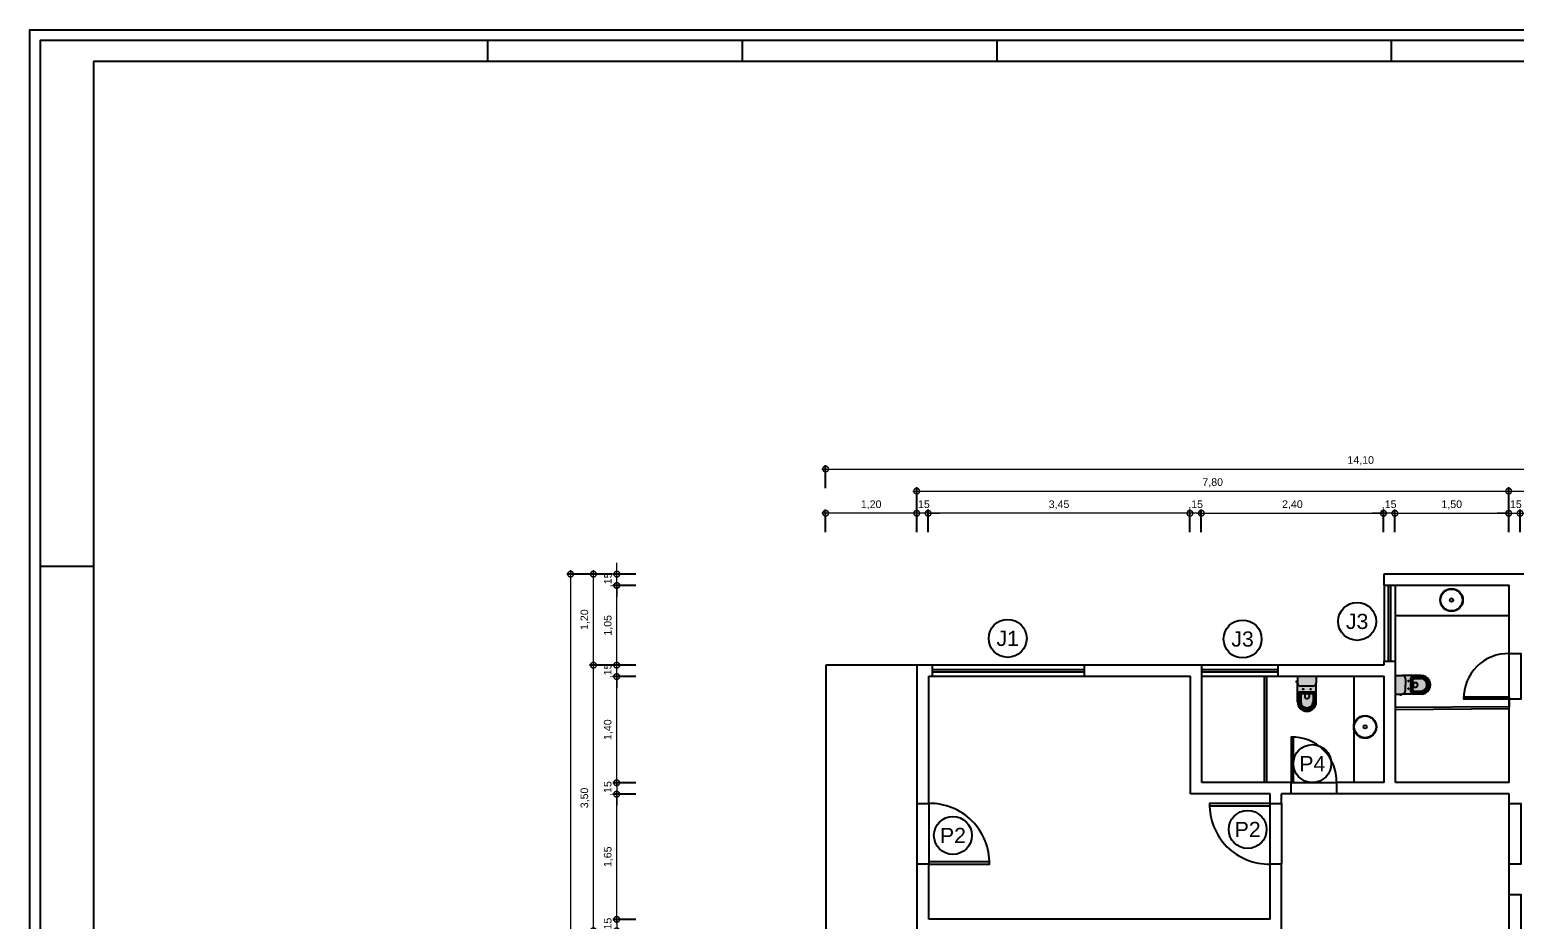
# Model space of a CAD drawing. Header units: metres. Extents: x 152 to 331, y 81 to 179.
# Drawn here: x 153.41 to 172.98, y 127.75 to 139.48 of the extents above; entities that cross this region are included whole.
import ezdxf
from ezdxf.enums import TextEntityAlignment as Align

# ---------------------------------------------------------------- set-up
doc = ezdxf.new("R2010")
doc.units = ezdxf.units.M
doc.header["$LTSCALE"] = 0.25
doc.linetypes.add('DIVIDE', pattern=[31.75, 12.7, -6.35, 0, -6.35, 0, -6.35])
doc.linetypes.add('DIVIDEX2', pattern=[63.5, 25.4, -12.7, 0, -12.7, 0, -12.7])
doc.layers.add('0_MRG_AUX', color=7, linetype='Continuous', true_color=0xecbcd1, plot=False)
for name, color, linetype in [('ARQ_ALV CT', 5, 'Continuous'), ('ARQ_ALV VS', 2, 'Continuous'), ('ARQ_ESQ CT', 30, 'Continuous'), ('ARQ_PISO', 1, 'Continuous'), ('ARQ_PROJ SUP', 1, 'DIVIDE'), ('ARQ_SAN 01', 1, 'Continuous'), ('ARQ_SAN 02', 2, 'Continuous'), ('MRG_EXTERNA', 1, 'Continuous'), ('MRG_INTERNA', 2, 'Continuous'), ('SIMB_01', 1, 'Continuous'), ('SIMB_02', 2, 'Continuous'), ('SIMB_TXT', 1, 'Continuous')]:
    doc.layers.add(name, color=color, linetype=linetype)
doc.layers.add('ARQ_COTA_AZUL', color=5, linetype='Continuous', lineweight=20, true_color=0x0000ff)
doc.styles.add('cota', font='arial.ttf')
doc.styles.add('SIMB', font='arial.ttf')
doc.dimstyles.new('Info 01 - annot', dxfattribs={"dimtxt": 2, "dimasz": 3, "dimexe": 1, "dimexo": 1, "dimgap": 1, "dimtad": 1, "dimzin": 4, "dimtxsty": 'cota', "dimblk": 'DOTSMALL', "dimcen": 2, "dimdle": 1, "dimclrd": 256, "dimclre": 256, "dimclrt": 1, "dimazin": 2, "dimtfac": 0.09, "dimtix": 1, "dimtmove": 2, "dimatfit": 2, "dimfxl": 5, "dimfxlon": 1, "dimtolj": 1, "dimtzin": 4, "dimlwd": -1, "dimarcsym": 1})

# ---------------------------------------------------------------- blocks, each defined once
blk = doc.blocks.new('COD_ESQ')
at = {"layer": 'SIMB_02'}
blk.add_circle((0, 0), 2.5, dxfattribs=at)
at = {"layer": 'SIMB_TXT', "style": 'SIMB'}
blk.add_attdef('CDESQ', text='', height=2, dxfattribs=at).set_placement((0, 0), align=Align.MIDDLE_CENTER)
blk = doc.blocks.new('*U193')
at = {"layer": '0_MRG_AUX'}
blk.add_lwpolyline([(0.01, 851), (0.01, -0.01), (-1199, -0.01), (-1199, 851)], close=True, dxfattribs=at)
at = {"layer": 'MRG_EXTERNA'}
blk.add_lwpolyline([(-5, 846), (-5, 5), (-1194, 5), (-1194, 846)], close=True, dxfattribs=at)
at = {"layer": 'MRG_INTERNA'}
for p, q in [((-984, 836), (-984, 846)), ((-864.5, 836), (-864.5, 846)), ((-745, 836), (-745, 846)), ((-745, 836), (-745, 846)), ((-560, 836), (-560, 846)), ((-1169, 836), (-1169, 15)), ((-15, 836), (-1169, 836)), ((-1169, 599), (-1194, 599))]:
    blk.add_line(p, q, dxfattribs=at)
blk = doc.blocks.new('_DotSmall')
at = {"color": 0, "linetype": 'ByBlock', "const_width": 0.5}
blk.add_lwpolyline([(-0.0625, 0, 1), (0.0625, 0, 1)], format="xyb", close=True, dxfattribs=at)
blk = doc.blocks.new('*D262')
at = {"layer": 'ARQ_COTA_AZUL', "transparency": 16777216}
blk.add_line((163.851, 133.686), (178.051, 133.686), dxfattribs=at)
at = {"layer": 'ARQ_COTA_AZUL', "lineweight": -2, "transparency": 16777216}
for p, q in [((163.901, 133.436), (163.901, 133.736)), ((178.001, 133.436), (178.001, 133.736))]:
    blk.add_line(p, q, dxfattribs=at)
at = {"layer": 'ARQ_COTA_AZUL', "transparency": 16777216, "xscale": 0.15, "yscale": 0.15, "zscale": 0.15, "rotation": 180}
blk.add_blockref('_DotSmall', (163.901, 133.686), dxfattribs=at)
at = {"layer": 'ARQ_COTA_AZUL', "transparency": 16777216, "xscale": 0.15, "yscale": 0.15, "zscale": 0.15}
blk.add_blockref('_DotSmall', (178.001, 133.686), dxfattribs=at)
at = {"layer": 'ARQ_COTA_AZUL', "color": 1, "transparency": 16777216, "insert": (170.951, 133.796), "char_height": 0.1, "attachment_point": 5, "style": 'cota'}
blk.add_mtext('\\A1;14,10', dxfattribs=at)
blk = doc.blocks.new('*D263')
at = {"layer": 'ARQ_COTA_AZUL', "lineweight": -2, "transparency": 16777216}
for p, q in [((165.101, 133.145), (165.101, 133.445)), ((172.901, 133.145), (172.901, 133.445))]:
    blk.add_line(p, q, dxfattribs=at)
at = {"layer": 'ARQ_COTA_AZUL', "transparency": 16777216}
blk.add_line((165.051, 133.395), (172.951, 133.395), dxfattribs=at)
at = {"layer": 'ARQ_COTA_AZUL', "transparency": 16777216, "xscale": 0.15, "yscale": 0.15, "zscale": 0.15, "rotation": 180}
blk.add_blockref('_DotSmall', (165.101, 133.395), dxfattribs=at)
at = {"layer": 'ARQ_COTA_AZUL', "transparency": 16777216, "xscale": 0.15, "yscale": 0.15, "zscale": 0.15}
blk.add_blockref('_DotSmall', (172.901, 133.395), dxfattribs=at)
at = {"layer": 'ARQ_COTA_AZUL', "color": 1, "transparency": 16777216, "insert": (169.001, 133.505), "char_height": 0.1, "attachment_point": 5, "style": 'cota'}
blk.add_mtext('\\A1;7,80', dxfattribs=at)
blk = doc.blocks.new('*D264')
at = {"layer": 'ARQ_COTA_AZUL', "lineweight": -2, "transparency": 16777216}
for p, q in [((172.901, 133.145), (172.901, 133.445)), ((176.701, 133.145), (176.701, 133.445))]:
    blk.add_line(p, q, dxfattribs=at)
at = {"layer": 'ARQ_COTA_AZUL', "transparency": 16777216}
blk.add_line((172.851, 133.395), (176.751, 133.395), dxfattribs=at)
at = {"layer": 'ARQ_COTA_AZUL', "transparency": 16777216, "xscale": 0.15, "yscale": 0.15, "zscale": 0.15, "rotation": 180}
blk.add_blockref('_DotSmall', (172.901, 133.395), dxfattribs=at)
at = {"layer": 'ARQ_COTA_AZUL', "transparency": 16777216, "xscale": 0.15, "yscale": 0.15, "zscale": 0.15}
blk.add_blockref('_DotSmall', (176.701, 133.395), dxfattribs=at)
at = {"layer": 'ARQ_COTA_AZUL', "color": 1, "transparency": 16777216, "insert": (174.801, 133.505), "char_height": 0.1, "attachment_point": 5, "style": 'cota'}
blk.add_mtext('\\A1;3,80', dxfattribs=at)
blk = doc.blocks.new('*D254')
at = {"layer": 'ARQ_COTA_AZUL', "transparency": 16777216}
for p, q in [((172.901, 133.103), (172.751, 133.103)), ((172.901, 133.103), (173.051, 133.103)), ((173.051, 133.103), (173.201, 133.103))]:
    blk.add_line(p, q, dxfattribs=at)
at = {"layer": 'ARQ_COTA_AZUL', "lineweight": -2, "transparency": 16777216}
for p, q in [((172.901, 132.853), (172.901, 133.153)), ((173.051, 132.853), (173.051, 133.153))]:
    blk.add_line(p, q, dxfattribs=at)
at = {"layer": 'ARQ_COTA_AZUL', "transparency": 16777216, "xscale": 0.15, "yscale": 0.15, "zscale": 0.15}
blk.add_blockref('_DotSmall', (172.901, 133.103), dxfattribs=at)
at = {"layer": 'ARQ_COTA_AZUL', "transparency": 16777216, "xscale": 0.15, "yscale": 0.15, "zscale": 0.15, "rotation": 180}
blk.add_blockref('_DotSmall', (173.051, 133.103), dxfattribs=at)
at = {"layer": 'ARQ_COTA_AZUL', "color": 1, "transparency": 16777216, "insert": (172.976, 133.213), "char_height": 0.1, "attachment_point": 5, "style": 'cota'}
blk.add_mtext('\\A1;,15', dxfattribs=at)
blk = doc.blocks.new('*D255')
at = {"layer": 'ARQ_COTA_AZUL', "transparency": 16777216}
blk.add_line((171.351, 133.103), (172.951, 133.103), dxfattribs=at)
at = {"layer": 'ARQ_COTA_AZUL', "lineweight": -2, "transparency": 16777216}
for p, q in [((171.401, 132.853), (171.401, 133.153)), ((172.901, 132.853), (172.901, 133.153))]:
    blk.add_line(p, q, dxfattribs=at)
at = {"layer": 'ARQ_COTA_AZUL', "transparency": 16777216, "xscale": 0.15, "yscale": 0.15, "zscale": 0.15, "rotation": 180}
blk.add_blockref('_DotSmall', (171.401, 133.103), dxfattribs=at)
at = {"layer": 'ARQ_COTA_AZUL', "transparency": 16777216, "xscale": 0.15, "yscale": 0.15, "zscale": 0.15}
blk.add_blockref('_DotSmall', (172.901, 133.103), dxfattribs=at)
at = {"layer": 'ARQ_COTA_AZUL', "color": 1, "transparency": 16777216, "insert": (172.151, 133.213), "char_height": 0.1, "attachment_point": 5, "style": 'cota'}
blk.add_mtext('\\A1;1,50', dxfattribs=at)
blk = doc.blocks.new('*D256')
at = {"layer": 'ARQ_COTA_AZUL', "transparency": 16777216}
for p, q in [((171.251, 133.103), (171.101, 133.103)), ((171.401, 133.103), (171.251, 133.103)), ((171.401, 133.103), (171.551, 133.103))]:
    blk.add_line(p, q, dxfattribs=at)
at = {"layer": 'ARQ_COTA_AZUL', "lineweight": -2, "transparency": 16777216}
for p, q in [((171.251, 132.853), (171.251, 133.153)), ((171.401, 132.853), (171.401, 133.153))]:
    blk.add_line(p, q, dxfattribs=at)
at = {"layer": 'ARQ_COTA_AZUL', "transparency": 16777216, "xscale": 0.15, "yscale": 0.15, "zscale": 0.15}
blk.add_blockref('_DotSmall', (171.251, 133.103), dxfattribs=at)
at = {"layer": 'ARQ_COTA_AZUL', "transparency": 16777216, "xscale": 0.15, "yscale": 0.15, "zscale": 0.15, "rotation": 180}
blk.add_blockref('_DotSmall', (171.401, 133.103), dxfattribs=at)
at = {"layer": 'ARQ_COTA_AZUL', "color": 1, "transparency": 16777216, "insert": (171.326, 133.213), "char_height": 0.1, "attachment_point": 5, "style": 'cota'}
blk.add_mtext('\\A1;,15', dxfattribs=at)
blk = doc.blocks.new('*D257')
at = {"layer": 'ARQ_COTA_AZUL', "transparency": 16777216}
blk.add_line((168.801, 133.104), (171.301, 133.104), dxfattribs=at)
at = {"layer": 'ARQ_COTA_AZUL', "lineweight": -2, "transparency": 16777216}
for p, q in [((168.851, 132.854), (168.851, 133.154)), ((171.251, 132.854), (171.251, 133.154))]:
    blk.add_line(p, q, dxfattribs=at)
at = {"layer": 'ARQ_COTA_AZUL', "transparency": 16777216, "xscale": 0.15, "yscale": 0.15, "zscale": 0.15, "rotation": 180}
blk.add_blockref('_DotSmall', (168.851, 133.104), dxfattribs=at)
at = {"layer": 'ARQ_COTA_AZUL', "transparency": 16777216, "xscale": 0.15, "yscale": 0.15, "zscale": 0.15}
blk.add_blockref('_DotSmall', (171.251, 133.104), dxfattribs=at)
at = {"layer": 'ARQ_COTA_AZUL', "color": 1, "transparency": 16777216, "insert": (170.051, 133.214), "char_height": 0.1, "attachment_point": 5, "style": 'cota'}
blk.add_mtext('\\A1;2,40', dxfattribs=at)
blk = doc.blocks.new('*D258')
at = {"layer": 'ARQ_COTA_AZUL', "transparency": 16777216}
for p, q in [((168.701, 133.103), (168.551, 133.103)), ((168.851, 133.103), (168.701, 133.103)), ((168.851, 133.103), (169.001, 133.103))]:
    blk.add_line(p, q, dxfattribs=at)
at = {"layer": 'ARQ_COTA_AZUL', "lineweight": -2, "transparency": 16777216}
for p, q in [((168.701, 132.853), (168.701, 133.153)), ((168.851, 132.853), (168.851, 133.153))]:
    blk.add_line(p, q, dxfattribs=at)
at = {"layer": 'ARQ_COTA_AZUL', "transparency": 16777216, "xscale": 0.15, "yscale": 0.15, "zscale": 0.15}
blk.add_blockref('_DotSmall', (168.701, 133.103), dxfattribs=at)
at = {"layer": 'ARQ_COTA_AZUL', "transparency": 16777216, "xscale": 0.15, "yscale": 0.15, "zscale": 0.15, "rotation": 180}
blk.add_blockref('_DotSmall', (168.851, 133.103), dxfattribs=at)
at = {"layer": 'ARQ_COTA_AZUL', "color": 1, "transparency": 16777216, "insert": (168.776, 133.213), "char_height": 0.1, "attachment_point": 5, "style": 'cota'}
blk.add_mtext('\\A1;,15', dxfattribs=at)
blk = doc.blocks.new('*D259')
at = {"layer": 'ARQ_COTA_AZUL', "transparency": 16777216}
blk.add_line((168.751, 133.103), (165.201, 133.103), dxfattribs=at)
at = {"layer": 'ARQ_COTA_AZUL', "lineweight": -2, "transparency": 16777216}
for p, q in [((165.251, 132.853), (165.251, 133.153)), ((168.701, 132.853), (168.701, 133.153))]:
    blk.add_line(p, q, dxfattribs=at)
at = {"layer": 'ARQ_COTA_AZUL', "transparency": 16777216, "xscale": 0.15, "yscale": 0.15, "zscale": 0.15, "rotation": 180}
blk.add_blockref('_DotSmall', (165.251, 133.103), dxfattribs=at)
at = {"layer": 'ARQ_COTA_AZUL', "transparency": 16777216, "xscale": 0.15, "yscale": 0.15, "zscale": 0.15}
blk.add_blockref('_DotSmall', (168.701, 133.103), dxfattribs=at)
at = {"layer": 'ARQ_COTA_AZUL', "color": 1, "transparency": 16777216, "insert": (166.976, 133.213), "char_height": 0.1, "attachment_point": 5, "style": 'cota'}
blk.add_mtext('\\A1;3,45', dxfattribs=at)
blk = doc.blocks.new('*D260')
at = {"layer": 'ARQ_COTA_AZUL', "transparency": 16777216}
for p, q in [((165.101, 133.103), (164.951, 133.103)), ((165.251, 133.103), (165.101, 133.103)), ((165.251, 133.103), (165.401, 133.103))]:
    blk.add_line(p, q, dxfattribs=at)
at = {"layer": 'ARQ_COTA_AZUL', "lineweight": -2, "transparency": 16777216}
for p, q in [((165.101, 132.853), (165.101, 133.153)), ((165.251, 132.853), (165.251, 133.153))]:
    blk.add_line(p, q, dxfattribs=at)
at = {"layer": 'ARQ_COTA_AZUL', "transparency": 16777216, "xscale": 0.15, "yscale": 0.15, "zscale": 0.15}
blk.add_blockref('_DotSmall', (165.101, 133.103), dxfattribs=at)
at = {"layer": 'ARQ_COTA_AZUL', "transparency": 16777216, "xscale": 0.15, "yscale": 0.15, "zscale": 0.15, "rotation": 180}
blk.add_blockref('_DotSmall', (165.251, 133.103), dxfattribs=at)
at = {"layer": 'ARQ_COTA_AZUL', "color": 1, "transparency": 16777216, "insert": (165.176, 133.213), "char_height": 0.1, "attachment_point": 5, "style": 'cota'}
blk.add_mtext('\\A1;,15', dxfattribs=at)
blk = doc.blocks.new('*D261')
at = {"layer": 'ARQ_COTA_AZUL', "transparency": 16777216}
blk.add_line((165.151, 133.103), (163.851, 133.103), dxfattribs=at)
at = {"layer": 'ARQ_COTA_AZUL', "lineweight": -2, "transparency": 16777216}
for p, q in [((163.901, 132.853), (163.901, 133.153)), ((165.101, 132.853), (165.101, 133.153))]:
    blk.add_line(p, q, dxfattribs=at)
at = {"layer": 'ARQ_COTA_AZUL', "transparency": 16777216, "xscale": 0.15, "yscale": 0.15, "zscale": 0.15, "rotation": 180}
blk.add_blockref('_DotSmall', (163.901, 133.103), dxfattribs=at)
at = {"layer": 'ARQ_COTA_AZUL', "transparency": 16777216, "xscale": 0.15, "yscale": 0.15, "zscale": 0.15}
blk.add_blockref('_DotSmall', (165.101, 133.103), dxfattribs=at)
at = {"layer": 'ARQ_COTA_AZUL', "color": 1, "transparency": 16777216, "insert": (164.501, 133.213), "char_height": 0.1, "attachment_point": 5, "style": 'cota'}
blk.add_mtext('\\A1;1,20', dxfattribs=at)
blk = doc.blocks.new('*D282')
at = {"layer": 'ARQ_COTA_AZUL', "lineweight": -2, "transparency": 16777216}
for p, q in [((160.79, 132.301), (160.49, 132.301)), ((160.79, 122.151), (160.49, 122.151))]:
    blk.add_line(p, q, dxfattribs=at)
at = {"layer": 'ARQ_COTA_AZUL', "transparency": 16777216}
blk.add_line((160.54, 132.351), (160.54, 122.101), dxfattribs=at)
at = {"layer": 'ARQ_COTA_AZUL', "transparency": 16777216, "xscale": 0.15, "yscale": 0.15, "zscale": 0.15}
for p, rotation in [((160.54, 132.301), 90), ((160.54, 122.151), 270)]:
    blk.add_blockref('_DotSmall', p, dxfattribs=dict(at, rotation=rotation))
at = {"layer": 'ARQ_COTA_AZUL', "color": 1, "transparency": 16777216, "insert": (160.43, 127.226), "char_height": 0.1, "attachment_point": 5, "rotation": 90, "style": 'cota'}
blk.add_mtext('\\A1;10,15', dxfattribs=at)
blk = doc.blocks.new('*D285')
at = {"layer": 'ARQ_COTA_AZUL', "lineweight": -2, "transparency": 16777216}
for p, q in [((161.091, 131.101), (160.791, 131.101)), ((161.091, 127.601), (160.791, 127.601))]:
    blk.add_line(p, q, dxfattribs=at)
at = {"layer": 'ARQ_COTA_AZUL', "transparency": 16777216}
blk.add_line((160.841, 127.551), (160.841, 131.151), dxfattribs=at)
at = {"layer": 'ARQ_COTA_AZUL', "transparency": 16777216, "xscale": 0.15, "yscale": 0.15, "zscale": 0.15}
for p, rotation in [((160.841, 131.101), 90), ((160.841, 127.601), 270)]:
    blk.add_blockref('_DotSmall', p, dxfattribs=dict(at, rotation=rotation))
at = {"layer": 'ARQ_COTA_AZUL', "color": 1, "transparency": 16777216, "insert": (160.731, 129.351), "char_height": 0.1, "attachment_point": 5, "rotation": 90, "style": 'cota'}
blk.add_mtext('\\A1;3,50', dxfattribs=at)
blk = doc.blocks.new('*D286')
at = {"layer": 'ARQ_COTA_AZUL', "lineweight": -2, "transparency": 16777216}
for p, q in [((161.091, 132.301), (160.791, 132.301)), ((161.091, 131.101), (160.791, 131.101))]:
    blk.add_line(p, q, dxfattribs=at)
at = {"layer": 'ARQ_COTA_AZUL', "transparency": 16777216}
blk.add_line((160.841, 131.051), (160.841, 132.351), dxfattribs=at)
at = {"layer": 'ARQ_COTA_AZUL', "transparency": 16777216, "xscale": 0.15, "yscale": 0.15, "zscale": 0.15}
for p, rotation in [((160.841, 132.301), 90), ((160.841, 131.101), 270)]:
    blk.add_blockref('_DotSmall', p, dxfattribs=dict(at, rotation=rotation))
at = {"layer": 'ARQ_COTA_AZUL', "color": 1, "transparency": 16777216, "insert": (160.731, 131.701), "char_height": 0.1, "attachment_point": 5, "rotation": 90, "style": 'cota'}
blk.add_mtext('\\A1;1,20', dxfattribs=at)
blk = doc.blocks.new('*D291')
at = {"layer": 'ARQ_COTA_AZUL', "lineweight": -2, "transparency": 16777216}
for p, q in [((161.398, 127.751), (161.098, 127.751)), ((161.398, 127.601), (161.098, 127.601))]:
    blk.add_line(p, q, dxfattribs=at)
at = {"layer": 'ARQ_COTA_AZUL', "transparency": 16777216}
for p, q in [((161.148, 127.751), (161.148, 127.901)), ((161.148, 127.751), (161.148, 127.601)), ((161.148, 127.601), (161.148, 127.451))]:
    blk.add_line(p, q, dxfattribs=at)
at = {"layer": 'ARQ_COTA_AZUL', "transparency": 16777216, "xscale": 0.15, "yscale": 0.15, "zscale": 0.15}
for p, rotation in [((161.148, 127.751), 270), ((161.148, 127.601), 90)]:
    blk.add_blockref('_DotSmall', p, dxfattribs=dict(at, rotation=rotation))
at = {"layer": 'ARQ_COTA_AZUL', "color": 1, "transparency": 16777216, "insert": (161.038, 127.676), "char_height": 0.1, "attachment_point": 5, "rotation": 90, "style": 'cota'}
blk.add_mtext('\\A1;,15', dxfattribs=at)
blk = doc.blocks.new('*D292')
at = {"layer": 'ARQ_COTA_AZUL', "lineweight": -2, "transparency": 16777216}
for p, q in [((161.398, 129.401), (161.098, 129.401)), ((161.398, 127.751), (161.098, 127.751))]:
    blk.add_line(p, q, dxfattribs=at)
at = {"layer": 'ARQ_COTA_AZUL', "transparency": 16777216}
blk.add_line((161.148, 127.701), (161.148, 129.451), dxfattribs=at)
at = {"layer": 'ARQ_COTA_AZUL', "transparency": 16777216, "xscale": 0.15, "yscale": 0.15, "zscale": 0.15}
for p, rotation in [((161.148, 129.401), 90), ((161.148, 127.751), 270)]:
    blk.add_blockref('_DotSmall', p, dxfattribs=dict(at, rotation=rotation))
at = {"layer": 'ARQ_COTA_AZUL', "color": 1, "transparency": 16777216, "insert": (161.038, 128.576), "char_height": 0.1, "attachment_point": 5, "rotation": 90, "style": 'cota'}
blk.add_mtext('\\A1;1,65', dxfattribs=at)
blk = doc.blocks.new('*D293')
at = {"layer": 'ARQ_COTA_AZUL', "transparency": 16777216}
for p, q in [((161.148, 129.551), (161.148, 129.701)), ((161.148, 129.551), (161.148, 129.401)), ((161.148, 129.401), (161.148, 129.251))]:
    blk.add_line(p, q, dxfattribs=at)
at = {"layer": 'ARQ_COTA_AZUL', "lineweight": -2, "transparency": 16777216}
for p, q in [((161.398, 129.551), (161.098, 129.551)), ((161.398, 129.401), (161.098, 129.401))]:
    blk.add_line(p, q, dxfattribs=at)
at = {"layer": 'ARQ_COTA_AZUL', "transparency": 16777216, "xscale": 0.15, "yscale": 0.15, "zscale": 0.15}
for p, rotation in [((161.148, 129.551), 270), ((161.148, 129.401), 90)]:
    blk.add_blockref('_DotSmall', p, dxfattribs=dict(at, rotation=rotation))
at = {"layer": 'ARQ_COTA_AZUL', "color": 1, "transparency": 16777216, "insert": (161.038, 129.476), "char_height": 0.1, "attachment_point": 5, "rotation": 90, "style": 'cota'}
blk.add_mtext('\\A1;,15', dxfattribs=at)
blk = doc.blocks.new('*D294')
at = {"layer": 'ARQ_COTA_AZUL', "lineweight": -2, "transparency": 16777216}
for p, q in [((161.398, 130.951), (161.098, 130.951)), ((161.398, 129.551), (161.098, 129.551))]:
    blk.add_line(p, q, dxfattribs=at)
at = {"layer": 'ARQ_COTA_AZUL', "transparency": 16777216}
blk.add_line((161.148, 129.501), (161.148, 131.001), dxfattribs=at)
at = {"layer": 'ARQ_COTA_AZUL', "transparency": 16777216, "xscale": 0.15, "yscale": 0.15, "zscale": 0.15}
for p, rotation in [((161.148, 130.951), 90), ((161.148, 129.551), 270)]:
    blk.add_blockref('_DotSmall', p, dxfattribs=dict(at, rotation=rotation))
at = {"layer": 'ARQ_COTA_AZUL', "color": 1, "transparency": 16777216, "insert": (161.038, 130.251), "char_height": 0.1, "attachment_point": 5, "rotation": 90, "style": 'cota'}
blk.add_mtext('\\A1;1,40', dxfattribs=at)
blk = doc.blocks.new('*D295')
at = {"layer": 'ARQ_COTA_AZUL', "lineweight": -2, "transparency": 16777216}
for p, q in [((161.398, 131.101), (161.098, 131.101)), ((161.398, 130.951), (161.098, 130.951))]:
    blk.add_line(p, q, dxfattribs=at)
at = {"layer": 'ARQ_COTA_AZUL', "transparency": 16777216}
for p, q in [((161.148, 131.101), (161.148, 131.251)), ((161.148, 130.951), (161.148, 131.101)), ((161.148, 130.951), (161.148, 130.801))]:
    blk.add_line(p, q, dxfattribs=at)
at = {"layer": 'ARQ_COTA_AZUL', "transparency": 16777216, "xscale": 0.15, "yscale": 0.15, "zscale": 0.15}
for p, rotation in [((161.148, 131.101), 270), ((161.148, 130.951), 90)]:
    blk.add_blockref('_DotSmall', p, dxfattribs=dict(at, rotation=rotation))
at = {"layer": 'ARQ_COTA_AZUL', "color": 1, "transparency": 16777216, "insert": (161.038, 131.026), "char_height": 0.1, "attachment_point": 5, "rotation": 90, "style": 'cota'}
blk.add_mtext('\\A1;,15', dxfattribs=at)
blk = doc.blocks.new('*D296')
at = {"layer": 'ARQ_COTA_AZUL', "lineweight": -2, "transparency": 16777216}
for p, q in [((161.399, 132.151), (161.099, 132.151)), ((161.399, 131.101), (161.099, 131.101))]:
    blk.add_line(p, q, dxfattribs=at)
at = {"layer": 'ARQ_COTA_AZUL', "transparency": 16777216}
blk.add_line((161.149, 131.051), (161.149, 132.201), dxfattribs=at)
at = {"layer": 'ARQ_COTA_AZUL', "transparency": 16777216, "xscale": 0.15, "yscale": 0.15, "zscale": 0.15}
for p, rotation in [((161.149, 132.151), 90), ((161.149, 131.101), 270)]:
    blk.add_blockref('_DotSmall', p, dxfattribs=dict(at, rotation=rotation))
at = {"layer": 'ARQ_COTA_AZUL', "color": 1, "transparency": 16777216, "insert": (161.039, 131.626), "char_height": 0.1, "attachment_point": 5, "rotation": 90, "style": 'cota'}
blk.add_mtext('\\A1;1,05', dxfattribs=at)
blk = doc.blocks.new('*D297')
at = {"layer": 'ARQ_COTA_AZUL', "transparency": 16777216}
for p, q in [((161.15, 132.301), (161.15, 132.451)), ((161.15, 132.151), (161.15, 132.301)), ((161.15, 132.151), (161.15, 132.001))]:
    blk.add_line(p, q, dxfattribs=at)
at = {"layer": 'ARQ_COTA_AZUL', "lineweight": -2, "transparency": 16777216}
for p, q in [((161.4, 132.301), (161.1, 132.301)), ((161.4, 132.151), (161.1, 132.151))]:
    blk.add_line(p, q, dxfattribs=at)
at = {"layer": 'ARQ_COTA_AZUL', "transparency": 16777216, "xscale": 0.15, "yscale": 0.15, "zscale": 0.15}
for p, rotation in [((161.15, 132.301), 270), ((161.15, 132.151), 90)]:
    blk.add_blockref('_DotSmall', p, dxfattribs=dict(at, rotation=rotation))
at = {"layer": 'ARQ_COTA_AZUL', "color": 1, "transparency": 16777216, "insert": (161.04, 132.226), "char_height": 0.1, "attachment_point": 5, "rotation": 90, "style": 'cota'}
blk.add_mtext('\\A1;,15', dxfattribs=at)
blk = doc.blocks.new('VASO_BELL')
at = {"true_color": 0xffffff}
h = blk.add_hatch(color=7, dxfattribs=at)
h.dxf.hatch_style = 1
edge = h.paths.add_edge_path()
edge.add_line((0, 0), (0.37, 0))
edge.add_line((0.37, 0), (0.37, -0.126))
edge.add_line((0.37, -0.126), (0.37, -0.505))
edge.add_arc((0.185, -0.505), 0.185, 180, 360, ccw=False)
edge.add_line((0, -0.505), (0, -0.126))
edge.add_line((0, -0.126), (0, 0))
h = blk.add_hatch(color=7, dxfattribs=at)
h.dxf.hatch_style = 1
h.paths.add_polyline_path([(-0.007, -0.086), (-0.022, -0.086), (-0.022, -0.121), (-0.007, -0.121)])
h = blk.add_hatch(color=7, dxfattribs=at)
h.dxf.hatch_style = 1
h.paths.add_polyline_path([(0, -0.089), (-0.007, -0.089), (-0.007, -0.117), (0, -0.117)])
at = {"layer": 'ARQ_SAN 01'}
for p, q in [((0.056, -0.361), (0.056, -0.505)), ((0.062, -0.361), (0.062, -0.505)), ((0.082, -0.336), (0.288, -0.336)), ((0.082, -0.342), (0.288, -0.342)), ((0.141, -0.353), (0.141, -0.406)), ((0.229, -0.353), (0.229, -0.406)), ((0.308, -0.361), (0.308, -0.505)), ((0.314, -0.361), (0.314, -0.505))]:
    blk.add_line(p, q, dxfattribs=at)
for centre in [(0.11, -0.255), (0.26, -0.255)]:
    blk.add_circle(centre, 0.0075, dxfattribs=at)
for centre, radius, start, end in [((0.185, -0.505), 0.129, 179.7773, 0.2227), ((0.082, -0.361), 0.025, 90, 180), ((0.082, -0.361), 0.019, 90, 180), ((0.185, -0.499), 0.123, 182.6006, 357.3994), ((0.191, -0.592), 0.244, 91.4264, 101.8331), ((0.168, -0.406), 0.027, 180, 229.1678), ((0.185, -0.386), 0.053, 229.1678, 310.8322), ((0.179, -0.592), 0.244, 78.1669, 88.5736), ((0.202, -0.406), 0.027, 310.8322, 0), ((0.288, -0.361), 0.025, 0, 90), ((0.288, -0.361), 0.019, 0, 90)]:
    blk.add_arc(centre, radius, start, end, dxfattribs=at)
at = {"layer": 'ARQ_SAN 02'}
for p, q in [((0, 0), (0, -0.126)), ((0, 0), (0.37, 0)), ((0.37, 0), (0.37, -0.126)), ((-0.022, -0.086), (-0.007, -0.086)), ((-0.022, -0.121), (-0.022, -0.086)), ((-0.022, -0.121), (-0.007, -0.121)), ((-0.007, -0.121), (-0.007, -0.086)), ((0, -0.089), (-0.007, -0.089)), ((0, -0.117), (-0.007, -0.117)), ((0, -0.505), (0, -0.126)), ((0.301, -0.195), (0.069, -0.195)), ((0.37, -0.505), (0.37, -0.126)), ((0.026, -0.331), (0.026, -0.505)), ((0.051, -0.306), (0.319, -0.306)), ((0.344, -0.331), (0.344, -0.505))]:
    blk.add_line(p, q, dxfattribs=at)
for centre, radius, start, end in [((0.069, -0.126), 0.069, 180, 270), ((0.301, -0.126), 0.069, 270, 0), ((0.185, -0.505), 0.185, 180, 0), ((0.051, -0.331), 0.025, 90, 180), ((0.185, -0.505), 0.159, 180, 0), ((0.319, -0.331), 0.025, 0, 90)]:
    blk.add_arc(centre, radius, start, end, dxfattribs=at)

msp = doc.modelspace()

# ---------------------------------------------------------------- linework, layer by layer
at = {"layer": 'ARQ_ALV CT'}
for p, q in [((171.259, 132.154), (171.259, 132.304)), ((171.259, 132.304), (176.709, 132.304)), ((171.259, 132.154), (171.409, 132.154)), ((171.409, 132.154), (172.909, 132.154)), ((172.909, 131.254), (172.909, 132.154)), ((163.909, 131.104), (165.309, 131.104)), ((163.909, 127.604), (163.909, 131.104)), ((165.109, 129.279), (165.109, 131.104)), ((167.309, 131.104), (168.859, 131.104)), ((168.859, 130.954), (168.859, 131.104)), ((169.859, 131.104), (171.259, 131.104)), ((169.859, 131.104), (169.859, 130.954)), ((171.259, 131.104), (171.259, 131.154)), ((171.259, 131.154), (171.409, 131.154)), ((171.409, 129.554), (171.409, 131.154)), ((165.259, 130.954), (165.309, 130.954)), ((165.259, 129.279), (165.259, 130.954)), ((167.309, 130.954), (168.709, 130.954)), ((168.709, 129.404), (168.709, 130.954)), ((168.859, 129.554), (168.859, 130.954)), ((169.859, 130.954), (171.259, 130.954)), ((171.259, 129.554), (171.259, 130.954)), ((172.909, 129.554), (172.909, 130.654)), ((170.034, 129.554), (168.859, 129.554)), ((171.259, 129.554), (170.634, 129.554)), ((172.909, 129.554), (171.409, 129.554)), ((169.759, 129.404), (168.709, 129.404)), ((169.759, 129.279), (169.759, 129.404)), ((170.034, 129.404), (169.909, 129.404)), ((169.909, 129.279), (169.909, 129.404)), ((172.909, 129.404), (170.634, 129.404)), ((172.909, 129.279), (172.909, 129.404)), ((165.109, 127.604), (165.109, 128.479)), ((165.259, 127.754), (165.259, 128.479)), ((169.759, 127.754), (169.759, 128.479)), ((169.909, 127.604), (169.909, 128.479)), ((172.909, 128.079), (172.909, 128.479)), ((166.659, 127.754), (165.259, 127.754)), ((169.759, 127.754), (166.659, 127.754))]:
    msp.add_line(p, q, dxfattribs=at)
at = {"layer": 'ARQ_ALV VS'}
for p, q in [((171.259, 132.154), (171.259, 131.154)), ((171.409, 131.154), (171.409, 132.154)), ((165.309, 130.954), (165.309, 131.104)), ((165.309, 131.104), (167.309, 131.104)), ((167.309, 131.104), (167.309, 130.954)), ((168.859, 131.104), (169.859, 131.104)), ((165.309, 130.954), (167.309, 130.954)), ((168.859, 130.954), (169.859, 130.954))]:
    msp.add_line(p, q, dxfattribs=at)
at = {"layer": 'ARQ_ESQ CT'}
for p, q in [((165.309, 131.044), (167.309, 131.044)), ((165.309, 131.014), (167.309, 131.014)), ((169.679, 130.954), (169.679, 129.554)), ((169.709, 130.954), (169.709, 129.554)), ((172.909, 130.554), (171.409, 130.544)), ((172.909, 130.524), (171.409, 130.514)), ((172.909, 130.654), (172.909, 130.554))]:
    msp.add_line(p, q, dxfattribs=at)
for points in [[(172.909, 130.654), (172.309, 130.654), (172.309, 130.684), (172.909, 130.684)], [(170.034, 129.554), (170.064, 129.554), (170.064, 130.154), (170.034, 130.154)], [(169.759, 129.279), (168.959, 129.279), (168.959, 129.249), (169.759, 129.249)], [(165.259, 128.479), (166.059, 128.479), (166.059, 128.509), (165.259, 128.509)]]:
    msp.add_lwpolyline(points, close=True, dxfattribs=at)
at = {"layer": 'ARQ_PISO', "linetype": 'ByBlock'}
for points in [[(172.909, 131.254), (173.059, 131.254), (173.059, 130.654), (172.909, 130.654)], [(165.109, 129.279), (165.259, 129.279), (165.259, 128.479), (165.109, 128.479)], [(172.909, 129.279), (173.059, 129.279), (173.059, 128.479), (172.909, 128.479)], [(172.909, 128.079), (173.059, 128.079), (173.059, 127.279), (172.909, 127.279)]]:
    msp.add_lwpolyline(points, close=True, dxfattribs=at)
at = {"layer": 'ARQ_PISO', "linetype": 'DIVIDEX2'}
msp.add_lwpolyline([(170.034, 129.554), (170.634, 129.554), (170.634, 129.404), (170.034, 129.404)], close=True, dxfattribs=at)
at = {"layer": 'ARQ_PISO'}
msp.add_lwpolyline([(169.759, 129.279), (169.909, 129.279), (169.909, 128.479), (169.759, 128.479)], close=True, dxfattribs=at)
at = {"layer": 'ARQ_PROJ SUP'}
for p, q in [((171.319, 131.154), (171.319, 132.154)), ((171.349, 131.154), (171.349, 132.154)), ((168.859, 131.044), (169.859, 131.044)), ((168.859, 131.014), (169.859, 131.014))]:
    msp.add_line(p, q, dxfattribs=at)
at = {"layer": 'ARQ_SAN 02'}
for p, q in [((171.409, 131.754), (172.909, 131.754)), ((170.859, 130.954), (170.859, 129.554))]:
    msp.add_line(p, q, dxfattribs=at)
for centre, radius in [((172.148, 131.96), 0.15), ((172.148, 131.96), 0.144), ((172.148, 131.96), 0.023), ((172.148, 131.96), 0.023), ((172.148, 131.96), 0.023), ((171.009, 130.288), 0.15), ((171.009, 130.288), 0.144), ((171.009, 130.288), 0.023), ((171.009, 130.288), 0.023), ((171.009, 130.288), 0.023)]:
    msp.add_circle(centre, radius, dxfattribs=at)
at = {"layer": 'SIMB_01', "linetype": 'ByBlock'}
for centre, radius, start, end in [((172.894, 130.669), 0.585, 88.5312, 181.4688), ((170.049, 129.569), 0.585, 358.5312, 91.4688), ((165.274, 128.494), 0.785, 358.9053, 91.0947), ((169.744, 129.264), 0.785, 178.9053, 271.0947)]:
    msp.add_arc(centre, radius, start, end, dxfattribs=at)

# ---------------------------------------------------------------- block references
for name, p, xscale, yscale, zscale in [('*U193', (187.083, 115.579), 0.02808167352496861, 0.02808167352496861, 0.02808167352496861), ('VASO_BELL', (170.119, 130.954), 0.66662359657911, 0.66662359657911, 0.66662359657911)]:
    msp.add_blockref(name, p, dxfattribs=dict(xscale=xscale, yscale=yscale, zscale=zscale))
at = {"xscale": 0.66662359657911, "yscale": 0.66662359657911, "zscale": 0.66662359657911, "rotation": 89.87629388373463}
msp.add_blockref('VASO_BELL', (171.409, 130.719), dxfattribs=at)
at = {"layer": 'ARQ_ALV CT', "xscale": 0.1, "yscale": 0.1, "zscale": 0.1}
for p, values in [((170.904, 131.678), {'CDESQ': 'J3'}), ((166.3, 131.454), {'CDESQ': 'J1'}), ((169.395, 131.446), {'CDESQ': 'J3'}), ((169.462, 128.936), {'CDESQ': 'P2'}), ((165.578, 128.857), {'CDESQ': 'P2'})]:
    msp.add_blockref('COD_ESQ', p, dxfattribs=at).add_auto_attribs(values)
at = {"layer": 'ARQ_ESQ CT', "xscale": 0.1, "yscale": 0.1, "zscale": 0.1}
msp.add_blockref('COD_ESQ', (170.314, 129.804), dxfattribs=at).add_auto_attribs({'CDESQ': 'P4'})

# ---------------------------------------------------------------- dimensions: what is measured, and where the dimension line sits
at = {"layer": 'ARQ_COTA_AZUL'}
for base, p1, p2, picture, middle in [((178.001, 133.686), (163.901, 131.161), (178.001, 128.411), '*D262', (170.951, 133.796)), ((172.901, 133.395), (165.101, 131.161), (172.901, 132.211), '*D263', (169.001, 133.505)), ((176.701, 133.395), (172.901, 132.211), (176.701, 132.211), '*D264', (174.801, 133.505)), ((163.901, 133.103), (165.101, 131.161), (163.901, 131.161), '*D261', (164.501, 133.213)), ((165.101, 133.103), (165.251, 131.011), (165.101, 131.161), '*D260', (165.176, 133.213)), ((165.251, 133.103), (168.701, 131.011), (165.251, 131.011), '*D259', (166.976, 133.213)), ((168.701, 133.103), (168.851, 131.011), (168.701, 131.011), '*D258', (168.776, 133.213)), ((171.251, 133.104), (168.851, 131.011), (171.251, 131.011), '*D257', (170.051, 133.214)), ((171.251, 133.103), (171.401, 132.211), (171.251, 132.211), '*D256', (171.326, 133.213)), ((172.901, 133.103), (171.401, 132.211), (172.901, 132.211), '*D255', (172.151, 133.213)), ((173.051, 133.103), (172.901, 132.211), (173.051, 132.211), '*D254', (172.976, 133.213))]:
    dim = msp.add_linear_dim(base=base, p1=p1, p2=p2, dimstyle='Info 01 - annot', dxfattribs=at)
    dim.commit()
    dim.dimension.update_dxf_attribs({"geometry": picture, "text_midpoint": middle})
for base, p1, p2, picture, middle in [((161.15, 132.301), (171.255, 132.151), (171.255, 132.301), '*D297', (161.04, 132.226)), ((160.54, 122.151), (171.255, 132.301), (172.905, 122.151), '*D282', (160.43, 127.226)), ((160.841, 132.301), (163.905, 131.101), (171.255, 132.301), '*D286', (160.731, 131.701)), ((161.149, 132.151), (171.255, 131.101), (171.255, 132.151), '*D296', (161.039, 131.626)), ((160.841, 131.101), (163.905, 127.601), (163.905, 131.101), '*D285', (160.731, 129.351)), ((161.148, 131.101), (165.255, 130.951), (165.105, 131.101), '*D295', (161.038, 131.026)), ((161.148, 130.951), (168.855, 129.551), (168.855, 130.951), '*D294', (161.038, 130.251)), ((161.148, 129.401), (168.855, 129.551), (168.705, 129.401), '*D293', (161.038, 129.476)), ((161.148, 129.401), (169.755, 127.751), (168.705, 129.401), '*D292', (161.038, 128.576)), ((161.148, 127.601), (165.255, 127.751), (165.105, 127.601), '*D291', (161.038, 127.676))]:
    dim = msp.add_linear_dim(base=base, p1=p1, p2=p2, angle=90, dimstyle='Info 01 - annot', dxfattribs=at)
    dim.commit()
    dim.dimension.update_dxf_attribs({"geometry": picture, "text_midpoint": middle})

doc.saveas('drawing.dxf')
